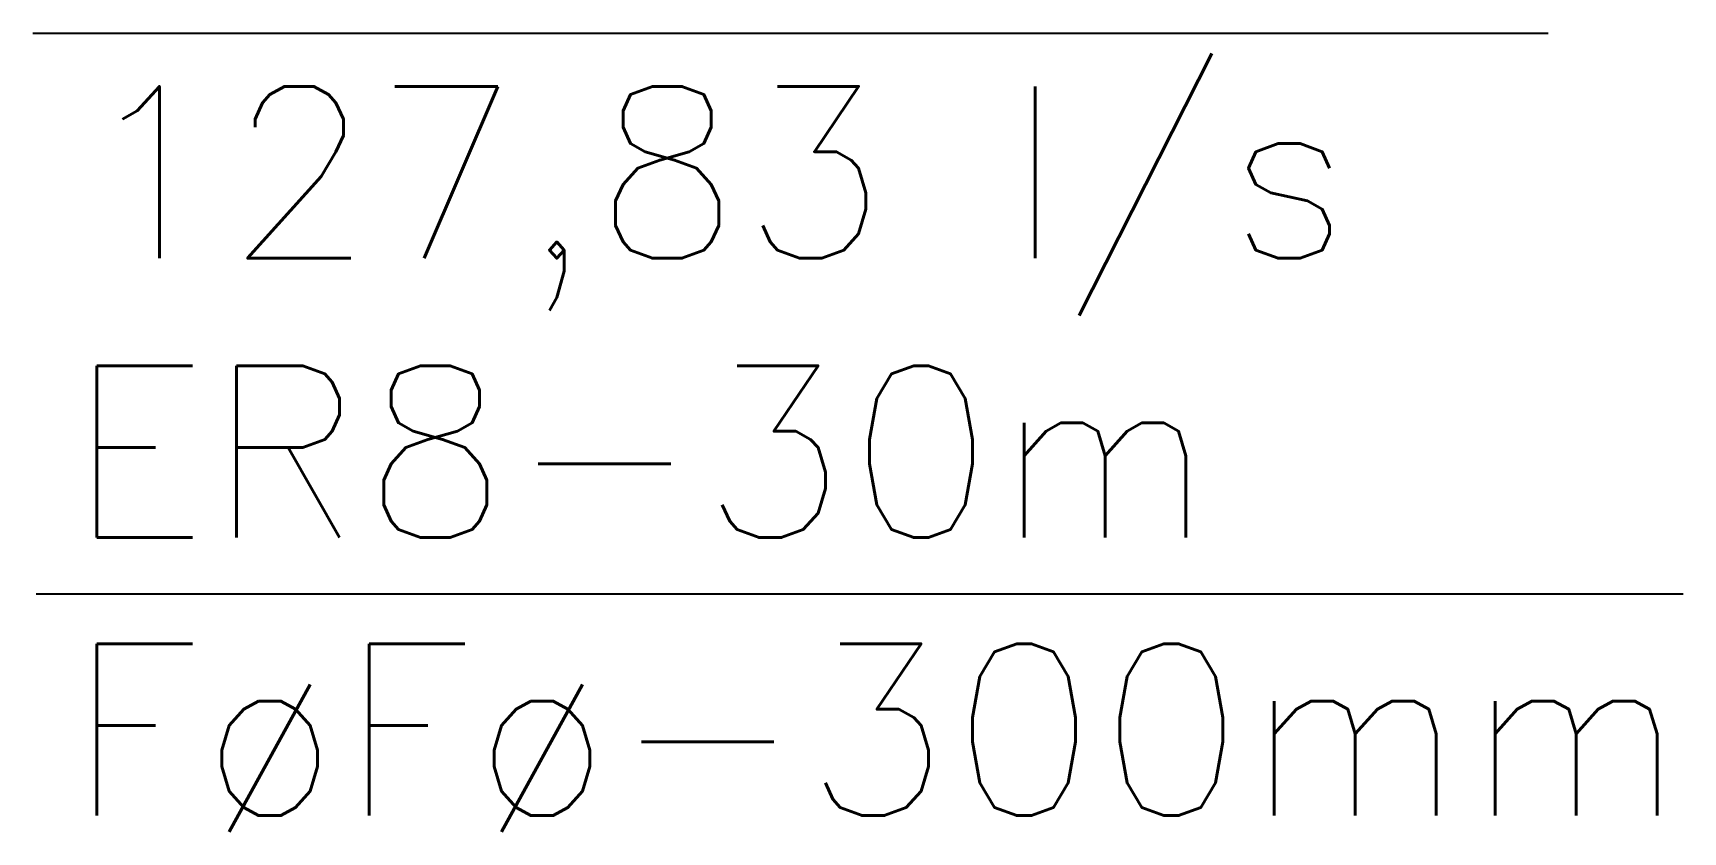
# Model space of a CAD drawing. Extents: x 587451 to 600081, y 7506605 to 7515945.
# Drawn here: x 592633 to 593162, y 7509643 to 7509899 of the extents above; entities that cross this region are included whole.
import ezdxf

# ---------------------------------------------------------------- set-up
doc = ezdxf.new("R2010")
doc.units = 0
doc.header["$LTSCALE"] = 280
doc.header["$MEASUREMENT"] = 0
doc.layers.add('TEXTO', color=5, linetype='CONTINUOUS')
doc.styles.get("Standard").update_dxf_attribs({"font": 'ROMANSBR.SHX'})

msp = doc.modelspace()

# ---------------------------------------------------------------- linework, layer by layer
at = {"layer": 'TEXTO'}
for p, q in [((592633.16, 7509898.9), (593118.41, 7509898.9)), ((592634.19, 7509719.45), (593161.62, 7509719.45))]:
    msp.add_line(p, q, dxfattribs=at)

# ---------------------------------------------------------------- texts
for s, p in [('127,83 l/s', (592647.7, 7509826.84)), ('ER8-30m', (592644.15, 7509737.45)), ('F%%248F%%248-300mm', (592644.15, 7509648.48))]:
    msp.add_text(s, height=55, dxfattribs=at).set_placement(p)

doc.saveas('drawing.dxf')
